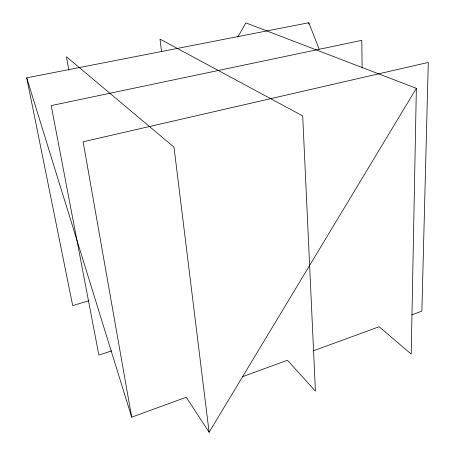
<?xml version="1.0" encoding="UTF-8"?>
<svg xmlns="http://www.w3.org/2000/svg" width="455" height="455" viewBox="0 0 455 455"><rect width="100%" height="100%" fill="white"/><g stroke="black" fill="none" stroke-linecap="round" stroke-linejoin="round"><path stroke-width="0.68" d="M237.789 37.06L245.842 22.864L416.359 88.338L411.206 354.109L379.163 326.758L313.376 350.794M319.165 49.163L308.808 22.75L26.709 77.839L131.677 417.178L186.288 397.226L209.107 432.25L416.359 88.338M242.196 376.797L287.458 360.263L315.429 391.141L302.7 115.911L160.001 39.102L161.565 51.739M411.86 314.809L421.87 311.152L428.291 62.426L83.128 141.784L131.677 417.178M111.526 350.907L98.86 355.099L51.199 105.594L361.788 40.341L362.1 67.954M88.81 300.715L72.698 305.612L26.709 77.839M68.819 70.064L66.47 56.795L173.992 147.13L209.107 432.25M308.808 22.75L308.865 24.166"/></g></svg>
